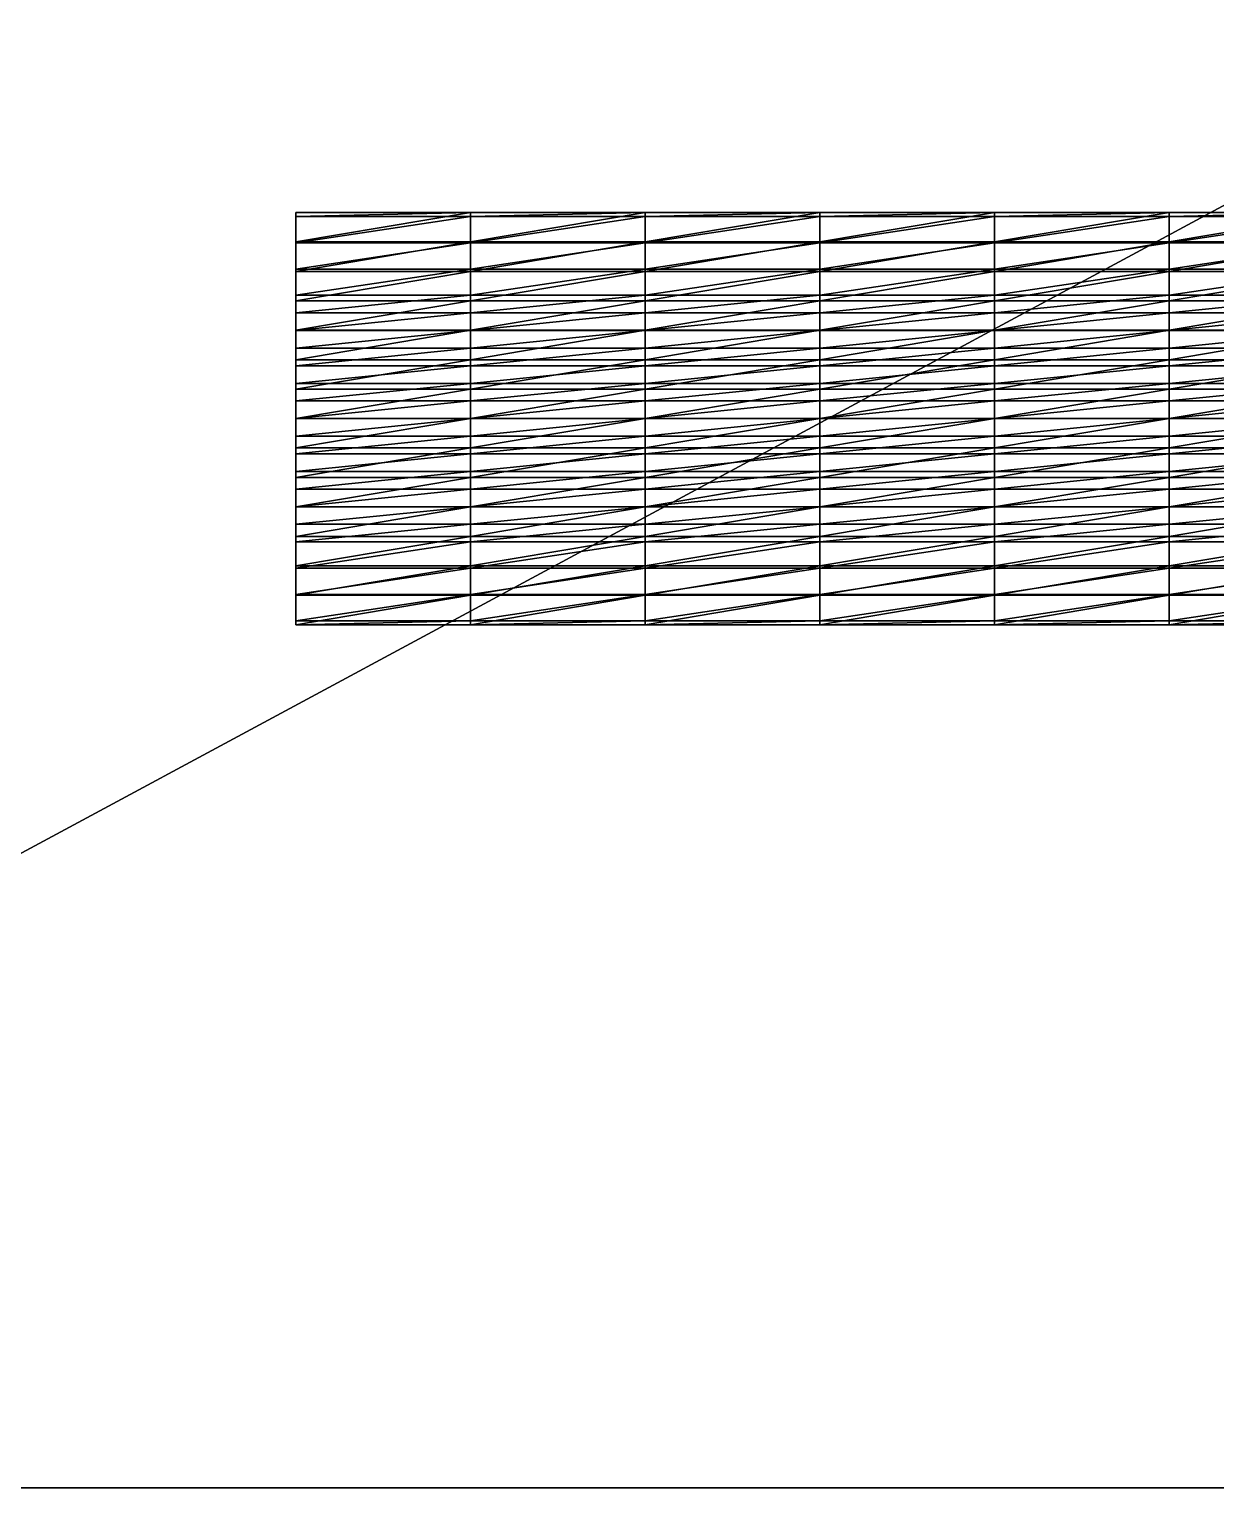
# Model space of a CAD drawing. Extents: x -214 to 134, y -156 to 187.
# Drawn here: x -125.2 to -36.9, y -93.1 to 15.5 of the extents above; entities that cross this region are included whole.
import ezdxf

# ---------------------------------------------------------------- set-up
doc = ezdxf.new("R2010")
doc.units = 0
doc.layers.get('0').update_dxf_attribs({"color": 73, "linetype": 'CONTINUOUS'})

msp = doc.modelspace()

# ---------------------------------------------------------------- meshes
at = {"color": 16}
mesh = msp.add_polyface(dxfattribs=at)
corners = [(-213.54, -93.11), (133.98, -93.11), (-213.54, 94.18), (133.98, 94.18), (-213.54, -93.11, -2.36), (133.98, -93.11, -2.36), (-213.54, 94.18, -2.36), (133.98, 94.18, -2.36)]
mesh.append_faces([[corners[k] for k in face] for face in [(2, 0, 3, 2), (1, 3, 0, 1), (5, 4, 7, 5), (6, 7, 4, 6), (1, 0, 5, 1), (4, 5, 0, 4), (3, 1, 7, 3), (5, 7, 1, 5), (2, 3, 6, 2), (7, 6, 3, 7), (0, 2, 4, 0), (6, 4, 2, 6)]], dxfattribs={"vtx1": -1, "vtx3": -1, "color": 16})
at = {"color": 236}
mesh = msp.add_polyface(dxfattribs=at)
corners = [(-105.38, -13.48), (-105.38, -11.29), (-92.38, -11.29), (-105.38, -9.1), (-92.38, -9.1), (-105.38, 1.86), (-105.38, -0.33), (-105.38, -0.59, 0.87), (-105.38, 1.56, 0.87), (-105.38, -2.52), (-105.38, -2.73, 0.87), (-105.38, -4.71), (-105.38, -4.88, 0.87), (-105.38, -6.9), (-105.38, -7.03, 0.87), (-105.38, -9.18, 0.87), (-105.38, -11.33, 0.87), (-105.38, -13.48, 0.87), (-105.38, -2.26, 1.75), (-105.38, -0.39, 1.75), (-105.38, -4.13, 1.75), (-105.38, -6, 1.75), (-105.38, -7.87, 1.75), (-105.38, -9.74, 1.75), (-105.38, -11.61, 1.75), (-105.38, -13.48, 1.75), (-105.38, -3.94, 2.62), (-105.38, -2.35, 2.62), (-105.38, -5.53, 2.62), (-105.38, -7.12, 2.62), (-105.38, -8.71, 2.62), (-105.38, -10.3, 2.62), (-105.38, -11.89, 2.62), (-105.38, -13.48, 2.62), (-105.38, -5.61, 3.5), (-105.38, -4.3, 3.5), (-105.38, -6.92, 3.5), (-105.38, -8.24, 3.5), (-105.38, -9.55, 3.5), (-105.38, -10.86, 3.5), (-105.38, -12.17, 3.5), (-105.38, -13.48, 3.5), (-105.38, -14.79, 3.5)]
mesh.append_faces([[corners[k] for k in face] for face in [(0, 1, 2, 0), (1, 3, 4, 1), (5, 6, 7, 5), (7, 8, 5, 7), (6, 9, 10, 6), (10, 7, 6, 10), (9, 11, 12, 9), (12, 10, 9, 12), (11, 13, 14, 11), (14, 12, 11, 14), (13, 3, 15, 13), (15, 14, 13, 15), (3, 1, 16, 3), (16, 15, 3, 16), (1, 0, 17, 1), (17, 16, 1, 17), (8, 7, 18, 8), (18, 19, 8, 18), (7, 10, 20, 7), (20, 18, 7, 20), (10, 12, 21, 10), (21, 20, 10, 21), (12, 14, 22, 12), (22, 21, 12, 22), (14, 15, 23, 14), (23, 22, 14, 23), (15, 16, 24, 15), (24, 23, 15, 24), (16, 17, 25, 16), (25, 24, 16, 25), (19, 18, 26, 19), (26, 27, 19, 26), (18, 20, 28, 18), (28, 26, 18, 28), (20, 21, 29, 20), (29, 28, 20, 29), (21, 22, 30, 21), (30, 29, 21, 30), (22, 23, 31, 22), (31, 30, 22, 31), (23, 24, 32, 23), (32, 31, 23, 32), (24, 25, 33, 24), (33, 32, 24, 33), (27, 26, 34, 27), (34, 35, 27, 34), (26, 28, 36, 26), (36, 34, 26, 36), (28, 29, 37, 28), (37, 36, 28, 37), (29, 30, 38, 29), (38, 37, 29, 38), (30, 31, 39, 30), (39, 38, 30, 39), (31, 32, 40, 31), (40, 39, 31, 40), (32, 33, 41, 32), (41, 40, 32, 41), (42, 41, 33, 42)]], dxfattribs={"vtx2": -1, "vtx3": -1, "color": 236})
mesh = msp.add_polyface(dxfattribs=at)
corners = [(-92.38, -11.29), (-92.38, -13.48), (-105.38, -13.48), (-79.38, -11.29), (-92.38, -9.1), (-105.38, -11.29), (-79.38, -9.1), (-105.38, -9.1), (-105.38, -6.9), (-92.38, -6.9), (-79.38, -6.9), (-105.38, -4.71), (-92.38, -4.71), (-79.38, -4.71), (-105.38, -2.52), (-92.38, -2.52), (-79.38, -2.52), (-105.38, -0.33), (-92.38, -0.33), (-79.38, -0.33), (-105.38, 1.86), (-92.38, 1.86), (-79.38, 1.86), (-92.38, -13.48, 3.5), (-105.38, -13.48, 3.5), (-105.38, -14.79, 3.5), (-79.38, -13.48, 3.5), (-92.38, -14.79, 3.5), (-92.38, -12.17, 3.5), (-105.38, -12.17, 3.5), (-79.38, -12.17, 3.5), (-92.38, -10.86, 3.5), (-105.38, -10.86, 3.5), (-79.38, -10.86, 3.5), (-92.38, -9.55, 3.5), (-105.38, -9.55, 3.5), (-79.38, -9.55, 3.5), (-92.38, -8.24, 3.5), (-105.38, -8.24, 3.5), (-79.38, -8.24, 3.5), (-92.38, -6.92, 3.5), (-105.38, -6.92, 3.5), (-79.38, -6.92, 3.5), (-92.38, -5.61, 3.5), (-105.38, -5.61, 3.5), (-79.38, -5.61, 3.5), (-92.38, -4.3, 3.5), (-105.38, -4.3, 3.5), (-79.38, -4.3, 3.5), (-92.38, 1.56, 0.87), (-79.38, 1.56, 0.87), (-105.38, 1.56, 0.87), (-105.38, -0.39, 1.75), (-92.38, -0.39, 1.75), (-105.38, -2.35, 2.62), (-92.38, -2.35, 2.62)]
mesh.append_faces([[corners[k] for k in face] for face in [(0, 1, 2, 0), (1, 0, 3, 1), (4, 0, 5, 4), (0, 4, 6, 0), (7, 8, 9, 7), (9, 4, 7, 9), (4, 9, 10, 4), (8, 11, 12, 8), (12, 9, 8, 12), (9, 12, 13, 9), (11, 14, 15, 11), (15, 12, 11, 15), (12, 15, 16, 12), (14, 17, 18, 14), (18, 15, 14, 18), (15, 18, 19, 15), (17, 20, 21, 17), (21, 18, 17, 21), (18, 21, 22, 18), (23, 24, 25, 23), (26, 23, 27, 26), (24, 23, 28, 24), (28, 29, 24, 28), (23, 26, 30, 23), (30, 28, 23, 30), (29, 28, 31, 29), (31, 32, 29, 31), (28, 30, 33, 28), (33, 31, 28, 33), (32, 31, 34, 32), (34, 35, 32, 34), (31, 33, 36, 31), (36, 34, 31, 36), (35, 34, 37, 35), (37, 38, 35, 37), (34, 36, 39, 34), (39, 37, 34, 39), (38, 37, 40, 38), (40, 41, 38, 40), (37, 39, 42, 37), (42, 40, 37, 42), (41, 40, 43, 41), (43, 44, 41, 43), (40, 42, 45, 40), (45, 43, 40, 45), (44, 43, 46, 44), (46, 47, 44, 46), (43, 45, 48, 43), (48, 46, 43, 48), (22, 21, 49, 22), (49, 50, 22, 49), (21, 20, 51, 21), (51, 49, 21, 51), (49, 51, 52, 49), (52, 53, 49, 52), (53, 52, 54, 53), (54, 55, 53, 54), (55, 54, 47, 55), (47, 46, 55, 47)]], dxfattribs={"vtx2": -1, "vtx3": -1, "color": 236})
mesh = msp.add_polyface(dxfattribs=at)
corners = [(-79.38, -11.29), (-79.38, -13.48), (-92.38, -13.48), (-66.38, -11.29), (-66.38, -13.48), (-53.38, -11.29), (-79.38, -9.1), (-92.38, -11.29), (-66.38, -9.1), (-53.38, -9.1), (-79.38, -6.9), (-92.38, -9.1), (-66.38, -6.9), (-53.38, -6.9), (-79.38, -4.71), (-92.38, -6.9), (-66.38, -4.71), (-53.38, -4.71), (-79.38, -2.52), (-92.38, -4.71), (-66.38, -2.52), (-53.38, -2.52), (-79.38, -0.33), (-92.38, -2.52), (-66.38, -0.33), (-53.38, -0.33), (-79.38, 1.86), (-92.38, -0.33), (-66.38, 1.86), (-53.38, 1.86), (-66.38, -12.17, 3.5), (-79.38, -12.17, 3.5), (-79.38, -13.48, 3.5), (-66.38, -10.86, 3.5), (-79.38, -10.86, 3.5), (-53.38, -12.17, 3.5), (-53.38, -10.86, 3.5), (-66.38, -9.55, 3.5), (-79.38, -9.55, 3.5), (-53.38, -9.55, 3.5), (-66.38, -8.24, 3.5), (-79.38, -8.24, 3.5), (-53.38, -8.24, 3.5), (-66.38, -6.92, 3.5), (-79.38, -6.92, 3.5), (-53.38, -6.92, 3.5), (-66.38, -5.61, 3.5), (-79.38, -5.61, 3.5), (-66.38, -4.3, 3.5), (-79.38, -4.3, 3.5), (-79.38, 1.56, 0.87), (-66.38, 1.56, 0.87), (-79.38, -0.39, 1.75), (-66.38, -0.39, 1.75), (-92.38, 1.56, 0.87), (-92.38, -0.39, 1.75), (-79.38, -2.35, 2.62), (-66.38, -2.35, 2.62), (-92.38, -2.35, 2.62), (-92.38, -4.3, 3.5)]
mesh.append_faces([[corners[k] for k in face] for face in [(0, 1, 2, 0), (1, 0, 3, 1), (3, 4, 1, 3), (4, 3, 5, 4), (6, 0, 7, 6), (0, 6, 8, 0), (8, 3, 0, 8), (3, 8, 9, 3), (10, 6, 11, 10), (6, 10, 12, 6), (12, 8, 6, 12), (8, 12, 13, 8), (14, 10, 15, 14), (10, 14, 16, 10), (16, 12, 10, 16), (12, 16, 17, 12), (18, 14, 19, 18), (14, 18, 20, 14), (20, 16, 14, 20), (16, 20, 21, 16), (22, 18, 23, 22), (18, 22, 24, 18), (24, 20, 18, 24), (20, 24, 25, 20), (26, 22, 27, 26), (22, 26, 28, 22), (28, 24, 22, 28), (24, 28, 29, 24), (30, 31, 32, 30), (31, 30, 33, 31), (33, 34, 31, 33), (30, 35, 36, 30), (34, 33, 37, 34), (37, 38, 34, 37), (33, 36, 39, 33), (38, 37, 40, 38), (40, 41, 38, 40), (37, 39, 42, 37), (41, 40, 43, 41), (43, 44, 41, 43), (40, 42, 45, 40), (44, 43, 46, 44), (46, 47, 44, 46), (47, 46, 48, 47), (48, 49, 47, 48), (28, 26, 50, 28), (50, 51, 28, 50), (51, 50, 52, 51), (52, 53, 51, 52), (50, 54, 55, 50), (55, 52, 50, 55), (53, 52, 56, 53), (56, 57, 53, 56), (52, 55, 58, 52), (58, 56, 52, 58), (57, 56, 49, 57), (49, 48, 57, 49), (56, 58, 59, 56), (59, 49, 56, 59)]], dxfattribs={"vtx2": -1, "vtx3": -1, "color": 236})
mesh = msp.add_polyface(dxfattribs=at)
corners = [(-53.38, -11.29), (-53.38, -13.48), (-66.38, -13.48), (-40.38, -11.29), (-40.38, -13.48), (-53.38, -9.1), (-66.38, -11.29), (-40.38, -9.1), (-53.38, -6.9), (-66.38, -9.1), (-40.38, -6.9), (-53.38, -4.71), (-66.38, -6.9), (-40.38, -4.71), (-53.38, -2.52), (-66.38, -4.71), (-40.38, -2.52), (-53.38, -0.33), (-66.38, -2.52), (-40.38, -0.33), (-53.38, 1.86), (-66.38, -0.33), (-40.38, 1.86), (-53.38, -12.17, 3.5), (-66.38, -12.17, 3.5), (-66.38, -13.48, 3.5), (-40.38, -12.17, 3.5), (-53.38, -13.48, 3.5), (-53.38, -10.86, 3.5), (-66.38, -10.86, 3.5), (-40.38, -10.86, 3.5), (-53.38, -9.55, 3.5), (-66.38, -9.55, 3.5), (-40.38, -9.55, 3.5), (-53.38, -8.24, 3.5), (-66.38, -8.24, 3.5), (-40.38, -8.24, 3.5), (-53.38, -6.92, 3.5), (-66.38, -6.92, 3.5), (-40.38, -6.92, 3.5), (-53.38, -5.61, 3.5), (-66.38, -5.61, 3.5), (-40.38, -5.61, 3.5), (-53.38, -4.3, 3.5), (-66.38, -4.3, 3.5), (-40.38, -4.3, 3.5), (-53.38, 1.56, 0.87), (-40.38, 1.56, 0.87), (-66.38, 1.86), (-66.38, 1.56, 0.87), (-53.38, -0.39, 1.75), (-40.38, -0.39, 1.75), (-66.38, -0.39, 1.75), (-53.38, -2.35, 2.62), (-40.38, -2.35, 2.62), (-66.38, -2.35, 2.62)]
mesh.append_faces([[corners[k] for k in face] for face in [(0, 1, 2, 0), (1, 0, 3, 1), (3, 4, 1, 3), (5, 0, 6, 5), (0, 5, 7, 0), (7, 3, 0, 7), (8, 5, 9, 8), (5, 8, 10, 5), (10, 7, 5, 10), (11, 8, 12, 11), (8, 11, 13, 8), (13, 10, 8, 13), (14, 11, 15, 14), (11, 14, 16, 11), (16, 13, 11, 16), (17, 14, 18, 17), (14, 17, 19, 14), (19, 16, 14, 19), (20, 17, 21, 20), (17, 20, 22, 17), (22, 19, 17, 22), (23, 24, 25, 23), (26, 23, 27, 26), (28, 29, 24, 28), (23, 26, 30, 23), (30, 28, 23, 30), (31, 32, 29, 31), (28, 30, 33, 28), (33, 31, 28, 33), (34, 35, 32, 34), (31, 33, 36, 31), (36, 34, 31, 36), (37, 38, 35, 37), (34, 36, 39, 34), (39, 37, 34, 39), (38, 37, 40, 38), (40, 41, 38, 40), (37, 39, 42, 37), (42, 40, 37, 42), (41, 40, 43, 41), (43, 44, 41, 43), (40, 42, 45, 40), (45, 43, 40, 45), (22, 20, 46, 22), (46, 47, 22, 46), (20, 48, 49, 20), (49, 46, 20, 49), (47, 46, 50, 47), (50, 51, 47, 50), (46, 49, 52, 46), (52, 50, 46, 52), (51, 50, 53, 51), (53, 54, 51, 53), (50, 52, 55, 50), (55, 53, 50, 55), (54, 53, 43, 54), (43, 45, 54, 43), (53, 55, 44, 53), (44, 43, 53, 44)]], dxfattribs={"vtx2": -1, "vtx3": -1, "color": 236})
mesh = msp.add_polyface(dxfattribs=at)
corners = [(-40.38, -13.48), (-40.38, -11.29), (-27.38, -11.29), (-27.38, -13.48), (-14.38, -11.29), (-40.38, -9.1), (-27.38, -9.1), (-14.38, -9.1), (-40.38, -6.9), (-27.38, -6.9), (-14.38, -6.9), (-40.38, -4.71), (-27.38, -4.71), (-14.38, -4.71), (-40.38, -2.52), (-27.38, -2.52), (-14.38, -2.52), (-40.38, -0.33), (-27.38, -0.33), (-14.38, -0.33), (-40.38, 1.86), (-27.38, 1.86), (-14.38, 1.86), (-27.38, -13.48, 3.5), (-40.38, -13.48, 3.5), (-40.38, -14.79, 3.5), (-14.38, -13.48, 3.5), (-27.38, -14.79, 3.5), (-27.38, -12.17, 3.5), (-40.38, -12.17, 3.5), (-14.38, -12.17, 3.5), (-27.38, -10.86, 3.5), (-40.38, -10.86, 3.5), (-14.38, -10.86, 3.5), (-27.38, -9.55, 3.5), (-40.38, -9.55, 3.5), (-14.38, -9.55, 3.5), (-27.38, -8.24, 3.5), (-40.38, -8.24, 3.5), (-14.38, -8.24, 3.5), (-27.38, -6.92, 3.5), (-40.38, -6.92, 3.5), (-14.38, -6.92, 3.5), (-27.38, -5.61, 3.5), (-40.38, -5.61, 3.5), (-14.38, -5.61, 3.5), (-27.38, -4.3, 3.5), (-40.38, -4.3, 3.5), (-14.38, -4.3, 3.5), (-40.38, 1.56, 0.87), (-27.38, 1.56, 0.87), (-40.38, -0.39, 1.75), (-27.38, -0.39, 1.75), (-40.38, -2.35, 2.62), (-27.38, -2.35, 2.62)]
mesh.append_faces([[corners[k] for k in face] for face in [(0, 1, 2, 0), (2, 3, 0, 2), (3, 2, 4, 3), (1, 5, 6, 1), (6, 2, 1, 6), (2, 6, 7, 2), (5, 8, 9, 5), (9, 6, 5, 9), (6, 9, 10, 6), (8, 11, 12, 8), (12, 9, 8, 12), (9, 12, 13, 9), (11, 14, 15, 11), (15, 12, 11, 15), (12, 15, 16, 12), (14, 17, 18, 14), (18, 15, 14, 18), (15, 18, 19, 15), (17, 20, 21, 17), (21, 18, 17, 21), (18, 21, 22, 18), (23, 24, 25, 23), (26, 23, 27, 26), (24, 23, 28, 24), (28, 29, 24, 28), (23, 26, 30, 23), (30, 28, 23, 30), (29, 28, 31, 29), (31, 32, 29, 31), (28, 30, 33, 28), (33, 31, 28, 33), (32, 31, 34, 32), (34, 35, 32, 34), (31, 33, 36, 31), (36, 34, 31, 36), (35, 34, 37, 35), (37, 38, 35, 37), (34, 36, 39, 34), (39, 37, 34, 39), (38, 37, 40, 38), (40, 41, 38, 40), (37, 39, 42, 37), (42, 40, 37, 42), (41, 40, 43, 41), (43, 44, 41, 43), (40, 42, 45, 40), (45, 43, 40, 45), (44, 43, 46, 44), (46, 47, 44, 46), (43, 45, 48, 43), (48, 46, 43, 48), (21, 20, 49, 21), (49, 50, 21, 49), (50, 49, 51, 50), (51, 52, 50, 51), (52, 51, 53, 52), (53, 54, 52, 53), (54, 53, 47, 54), (47, 46, 54, 47)]], dxfattribs={"vtx2": -1, "vtx3": -1, "color": 236})
mesh = msp.add_polyface(dxfattribs=at)
corners = [(-79.38, -26.63), (-79.38, -28.83), (-92.38, -28.83), (-66.38, -26.63), (-66.38, -28.83), (-53.38, -26.63), (-79.38, -24.44), (-92.38, -26.63), (-66.38, -24.44), (-53.38, -24.44), (-79.38, -22.25), (-92.38, -24.44), (-66.38, -22.25), (-53.38, -22.25), (-79.38, -20.06), (-92.38, -22.25), (-66.38, -20.06), (-53.38, -20.06), (-79.38, -17.87), (-92.38, -20.06), (-66.38, -17.87), (-53.38, -17.87), (-79.38, -15.67), (-92.38, -17.87), (-66.38, -15.67), (-53.38, -15.67), (-79.38, -13.48), (-92.38, -15.67), (-66.38, -13.48), (-53.38, -13.48), (-79.38, -22.66, 3.5), (-66.38, -22.66, 3.5), (-66.38, -21.35, 3.5), (-79.38, -21.35, 3.5), (-53.38, -22.66, 3.5), (-53.38, -21.35, 3.5), (-66.38, -20.04, 3.5), (-79.38, -20.04, 3.5), (-53.38, -20.04, 3.5), (-66.38, -18.73, 3.5), (-79.38, -18.73, 3.5), (-53.38, -18.73, 3.5), (-66.38, -17.42, 3.5), (-79.38, -17.42, 3.5), (-53.38, -17.42, 3.5), (-66.38, -16.1, 3.5), (-79.38, -16.1, 3.5), (-53.38, -16.1, 3.5), (-66.38, -14.79, 3.5), (-79.38, -14.79, 3.5), (-53.38, -14.79, 3.5), (-66.38, -13.48, 3.5), (-79.38, -13.48, 3.5), (-53.38, -13.48, 3.5), (-66.38, -12.17, 3.5), (-53.38, -12.17, 3.5), (-66.38, -28.53, 0.87), (-79.38, -28.53, 0.87), (-66.38, -26.57, 1.75), (-79.38, -26.57, 1.75), (-66.38, -24.62, 2.62), (-79.38, -24.62, 2.62)]
mesh.append_faces([[corners[k] for k in face] for face in [(0, 1, 2, 0), (1, 0, 3, 1), (3, 4, 1, 3), (4, 3, 5, 4), (6, 0, 7, 6), (0, 6, 8, 0), (8, 3, 0, 8), (3, 8, 9, 3), (10, 6, 11, 10), (6, 10, 12, 6), (12, 8, 6, 12), (8, 12, 13, 8), (14, 10, 15, 14), (10, 14, 16, 10), (16, 12, 10, 16), (12, 16, 17, 12), (18, 14, 19, 18), (14, 18, 20, 14), (20, 16, 14, 20), (16, 20, 21, 16), (22, 18, 23, 22), (18, 22, 24, 18), (24, 20, 18, 24), (20, 24, 25, 20), (26, 22, 27, 26), (22, 26, 28, 22), (28, 24, 22, 28), (24, 28, 29, 24), (30, 31, 32, 30), (32, 33, 30, 32), (31, 34, 35, 31), (33, 32, 36, 33), (36, 37, 33, 36), (32, 35, 38, 32), (37, 36, 39, 37), (39, 40, 37, 39), (36, 38, 41, 36), (40, 39, 42, 40), (42, 43, 40, 42), (39, 41, 44, 39), (43, 42, 45, 43), (45, 46, 43, 45), (42, 44, 47, 42), (46, 45, 48, 46), (48, 49, 46, 48), (45, 47, 50, 45), (49, 48, 51, 49), (51, 52, 49, 51), (48, 50, 53, 48), (52, 51, 54, 52), (51, 53, 55, 51), (1, 4, 56, 1), (56, 57, 1, 56), (57, 56, 58, 57), (58, 59, 57, 58), (59, 58, 60, 59), (60, 61, 59, 60), (61, 60, 31, 61), (31, 30, 61, 31)]], dxfattribs={"vtx2": -1, "vtx3": -1, "color": 236})
mesh = msp.add_polyface(dxfattribs=at)
corners = [(-53.38, -26.63), (-53.38, -28.83), (-66.38, -28.83), (-40.38, -26.63), (-40.38, -28.83), (-53.38, -24.44), (-66.38, -26.63), (-40.38, -24.44), (-53.38, -22.25), (-66.38, -24.44), (-40.38, -22.25), (-53.38, -20.06), (-66.38, -22.25), (-40.38, -20.06), (-53.38, -17.87), (-66.38, -20.06), (-40.38, -17.87), (-53.38, -15.67), (-66.38, -17.87), (-40.38, -15.67), (-53.38, -13.48), (-66.38, -15.67), (-40.38, -13.48), (-53.38, -21.35, 3.5), (-66.38, -21.35, 3.5), (-66.38, -22.66, 3.5), (-53.38, -22.66, 3.5), (-40.38, -22.66, 3.5), (-40.38, -21.35, 3.5), (-53.38, -20.04, 3.5), (-66.38, -20.04, 3.5), (-40.38, -20.04, 3.5), (-53.38, -18.73, 3.5), (-66.38, -18.73, 3.5), (-40.38, -18.73, 3.5), (-53.38, -17.42, 3.5), (-66.38, -17.42, 3.5), (-40.38, -17.42, 3.5), (-53.38, -16.1, 3.5), (-66.38, -16.1, 3.5), (-40.38, -16.1, 3.5), (-53.38, -14.79, 3.5), (-66.38, -14.79, 3.5), (-40.38, -14.79, 3.5), (-53.38, -13.48, 3.5), (-66.38, -13.48, 3.5), (-40.38, -13.48, 3.5), (-40.38, -12.17, 3.5), (-53.38, -28.53, 0.87), (-66.38, -28.53, 0.87), (-40.38, -28.53, 0.87), (-53.38, -26.57, 1.75), (-66.38, -26.57, 1.75), (-40.38, -26.57, 1.75), (-53.38, -24.62, 2.62), (-66.38, -24.62, 2.62), (-40.38, -24.62, 2.62)]
mesh.append_faces([[corners[k] for k in face] for face in [(0, 1, 2, 0), (1, 0, 3, 1), (3, 4, 1, 3), (5, 0, 6, 5), (0, 5, 7, 0), (7, 3, 0, 7), (8, 5, 9, 8), (5, 8, 10, 5), (10, 7, 5, 10), (11, 8, 12, 11), (8, 11, 13, 8), (13, 10, 8, 13), (14, 11, 15, 14), (11, 14, 16, 11), (16, 13, 11, 16), (17, 14, 18, 17), (14, 17, 19, 14), (19, 16, 14, 19), (20, 17, 21, 20), (17, 20, 22, 17), (22, 19, 17, 22), (23, 24, 25, 23), (26, 27, 28, 26), (28, 23, 26, 28), (29, 30, 24, 29), (23, 28, 31, 23), (31, 29, 23, 31), (32, 33, 30, 32), (29, 31, 34, 29), (34, 32, 29, 34), (35, 36, 33, 35), (32, 34, 37, 32), (37, 35, 32, 37), (38, 39, 36, 38), (35, 37, 40, 35), (40, 38, 35, 40), (41, 42, 39, 41), (38, 40, 43, 38), (43, 41, 38, 43), (44, 45, 42, 44), (41, 43, 46, 41), (46, 44, 41, 46), (44, 46, 47, 44), (2, 1, 48, 2), (48, 49, 2, 48), (1, 4, 50, 1), (50, 48, 1, 50), (49, 48, 51, 49), (51, 52, 49, 51), (48, 50, 53, 48), (53, 51, 48, 53), (52, 51, 54, 52), (54, 55, 52, 54), (51, 53, 56, 51), (56, 54, 51, 56), (55, 54, 26, 55), (26, 25, 55, 26), (54, 56, 27, 54), (27, 26, 54, 27)]], dxfattribs={"vtx2": -1, "vtx3": -1, "color": 236})
mesh = msp.add_polyface(dxfattribs=at)
corners = [(-105.38, -28.83), (-105.38, -26.63), (-92.38, -26.63), (-105.38, -24.44), (-92.38, -24.44), (-105.38, -22.25), (-92.38, -22.25), (-105.38, -20.06), (-92.38, -20.06), (-105.38, -13.48), (-105.38, -15.67), (-105.38, -15.63, 0.87), (-105.38, -13.48, 0.87), (-105.38, -17.87), (-105.38, -17.78, 0.87), (-105.38, -19.93, 0.87), (-105.38, -22.08, 0.87), (-105.38, -24.23, 0.87), (-105.38, -26.38, 0.87), (-105.38, -28.53, 0.87), (-105.38, -15.35, 1.75), (-105.38, -13.48, 1.75), (-105.38, -17.22, 1.75), (-105.38, -19.09, 1.75), (-105.38, -20.96, 1.75), (-105.38, -22.83, 1.75), (-105.38, -24.7, 1.75), (-105.38, -26.57, 1.75), (-105.38, -15.07, 2.62), (-105.38, -13.48, 2.62), (-105.38, -16.66, 2.62), (-105.38, -18.25, 2.62), (-105.38, -19.84, 2.62), (-105.38, -21.43, 2.62), (-105.38, -23.03, 2.62), (-105.38, -24.62, 2.62), (-105.38, -14.79, 3.5), (-105.38, -16.1, 3.5), (-105.38, -17.42, 3.5), (-105.38, -18.73, 3.5), (-105.38, -20.04, 3.5), (-105.38, -21.35, 3.5), (-105.38, -22.66, 3.5)]
mesh.append_faces([[corners[k] for k in face] for face in [(0, 1, 2, 0), (1, 3, 4, 1), (3, 5, 6, 3), (5, 7, 8, 5), (9, 10, 11, 9), (11, 12, 9, 11), (10, 13, 14, 10), (14, 11, 10, 14), (13, 7, 15, 13), (15, 14, 13, 15), (7, 5, 16, 7), (16, 15, 7, 16), (5, 3, 17, 5), (17, 16, 5, 17), (3, 1, 18, 3), (18, 17, 3, 18), (1, 0, 19, 1), (19, 18, 1, 19), (12, 11, 20, 12), (20, 21, 12, 20), (11, 14, 22, 11), (22, 20, 11, 22), (14, 15, 23, 14), (23, 22, 14, 23), (15, 16, 24, 15), (24, 23, 15, 24), (16, 17, 25, 16), (25, 24, 16, 25), (17, 18, 26, 17), (26, 25, 17, 26), (18, 19, 27, 18), (27, 26, 18, 27), (21, 20, 28, 21), (28, 29, 21, 28), (20, 22, 30, 20), (30, 28, 20, 30), (22, 23, 31, 22), (31, 30, 22, 31), (23, 24, 32, 23), (32, 31, 23, 32), (24, 25, 33, 24), (33, 32, 24, 33), (25, 26, 34, 25), (34, 33, 25, 34), (26, 27, 35, 26), (35, 34, 26, 35), (29, 28, 36, 29), (28, 30, 37, 28), (37, 36, 28, 37), (30, 31, 38, 30), (38, 37, 30, 38), (31, 32, 39, 31), (39, 38, 31, 39), (32, 33, 40, 32), (40, 39, 32, 40), (33, 34, 41, 33), (41, 40, 33, 41), (34, 35, 42, 34), (42, 41, 34, 42)]], dxfattribs={"vtx2": -1, "vtx3": -1, "color": 236})
mesh = msp.add_polyface(dxfattribs=at)
corners = [(-92.38, -26.63), (-92.38, -28.83), (-105.38, -28.83), (-79.38, -26.63), (-92.38, -24.44), (-105.38, -26.63), (-79.38, -24.44), (-92.38, -22.25), (-105.38, -24.44), (-79.38, -22.25), (-92.38, -20.06), (-105.38, -22.25), (-79.38, -20.06), (-105.38, -20.06), (-105.38, -17.87), (-92.38, -17.87), (-79.38, -17.87), (-105.38, -15.67), (-92.38, -15.67), (-79.38, -15.67), (-105.38, -13.48), (-92.38, -13.48), (-79.38, -13.48), (-105.38, -22.66, 3.5), (-92.38, -22.66, 3.5), (-92.38, -21.35, 3.5), (-105.38, -21.35, 3.5), (-79.38, -22.66, 3.5), (-79.38, -21.35, 3.5), (-92.38, -20.04, 3.5), (-105.38, -20.04, 3.5), (-79.38, -20.04, 3.5), (-92.38, -18.73, 3.5), (-105.38, -18.73, 3.5), (-79.38, -18.73, 3.5), (-92.38, -17.42, 3.5), (-105.38, -17.42, 3.5), (-79.38, -17.42, 3.5), (-92.38, -16.1, 3.5), (-105.38, -16.1, 3.5), (-79.38, -16.1, 3.5), (-92.38, -14.79, 3.5), (-105.38, -14.79, 3.5), (-79.38, -14.79, 3.5), (-92.38, -13.48, 3.5), (-79.38, -13.48, 3.5), (-92.38, -28.53, 0.87), (-105.38, -28.53, 0.87), (-79.38, -28.83), (-79.38, -28.53, 0.87), (-92.38, -26.57, 1.75), (-105.38, -26.57, 1.75), (-79.38, -26.57, 1.75), (-92.38, -24.62, 2.62), (-105.38, -24.62, 2.62), (-79.38, -24.62, 2.62)]
mesh.append_faces([[corners[k] for k in face] for face in [(0, 1, 2, 0), (1, 0, 3, 1), (4, 0, 5, 4), (0, 4, 6, 0), (7, 4, 8, 7), (4, 7, 9, 4), (10, 7, 11, 10), (7, 10, 12, 7), (13, 14, 15, 13), (15, 10, 13, 15), (10, 15, 16, 10), (14, 17, 18, 14), (18, 15, 14, 18), (15, 18, 19, 15), (17, 20, 21, 17), (21, 18, 17, 21), (18, 21, 22, 18), (23, 24, 25, 23), (25, 26, 23, 25), (24, 27, 28, 24), (28, 25, 24, 28), (26, 25, 29, 26), (29, 30, 26, 29), (25, 28, 31, 25), (31, 29, 25, 31), (30, 29, 32, 30), (32, 33, 30, 32), (29, 31, 34, 29), (34, 32, 29, 34), (33, 32, 35, 33), (35, 36, 33, 35), (32, 34, 37, 32), (37, 35, 32, 37), (36, 35, 38, 36), (38, 39, 36, 38), (35, 37, 40, 35), (40, 38, 35, 40), (39, 38, 41, 39), (41, 42, 39, 41), (38, 40, 43, 38), (43, 41, 38, 43), (42, 41, 44, 42), (41, 43, 45, 41), (2, 1, 46, 2), (46, 47, 2, 46), (1, 48, 49, 1), (49, 46, 1, 49), (47, 46, 50, 47), (50, 51, 47, 50), (46, 49, 52, 46), (52, 50, 46, 52), (51, 50, 53, 51), (53, 54, 51, 53), (50, 52, 55, 50), (55, 53, 50, 55), (54, 53, 24, 54), (24, 23, 54, 24), (53, 55, 27, 53), (27, 24, 53, 27)]], dxfattribs={"vtx2": -1, "vtx3": -1, "color": 236})
mesh = msp.add_polyface(dxfattribs=at)
corners = [(-40.38, -28.83), (-40.38, -26.63), (-27.38, -26.63), (-27.38, -28.83), (-14.38, -26.63), (-40.38, -24.44), (-27.38, -24.44), (-14.38, -24.44), (-40.38, -22.25), (-27.38, -22.25), (-14.38, -22.25), (-40.38, -20.06), (-27.38, -20.06), (-14.38, -20.06), (-40.38, -17.87), (-27.38, -17.87), (-14.38, -17.87), (-40.38, -15.67), (-27.38, -15.67), (-14.38, -15.67), (-40.38, -13.48), (-27.38, -13.48), (-14.38, -13.48), (-40.38, -22.66, 3.5), (-27.38, -22.66, 3.5), (-27.38, -21.35, 3.5), (-40.38, -21.35, 3.5), (-14.38, -22.66, 3.5), (-14.38, -21.35, 3.5), (-27.38, -20.04, 3.5), (-40.38, -20.04, 3.5), (-14.38, -20.04, 3.5), (-27.38, -18.73, 3.5), (-40.38, -18.73, 3.5), (-14.38, -18.73, 3.5), (-27.38, -17.42, 3.5), (-40.38, -17.42, 3.5), (-14.38, -17.42, 3.5), (-27.38, -16.1, 3.5), (-40.38, -16.1, 3.5), (-14.38, -16.1, 3.5), (-27.38, -14.79, 3.5), (-40.38, -14.79, 3.5), (-14.38, -14.79, 3.5), (-27.38, -13.48, 3.5), (-14.38, -13.48, 3.5), (-27.38, -28.53, 0.87), (-40.38, -28.53, 0.87), (-14.38, -28.83), (-14.38, -28.53, 0.87), (-27.38, -26.57, 1.75), (-40.38, -26.57, 1.75), (-14.38, -26.57, 1.75), (-27.38, -24.62, 2.62), (-40.38, -24.62, 2.62)]
mesh.append_faces([[corners[k] for k in face] for face in [(0, 1, 2, 0), (2, 3, 0, 2), (3, 2, 4, 3), (1, 5, 6, 1), (6, 2, 1, 6), (2, 6, 7, 2), (5, 8, 9, 5), (9, 6, 5, 9), (6, 9, 10, 6), (8, 11, 12, 8), (12, 9, 8, 12), (9, 12, 13, 9), (11, 14, 15, 11), (15, 12, 11, 15), (12, 15, 16, 12), (14, 17, 18, 14), (18, 15, 14, 18), (15, 18, 19, 15), (17, 20, 21, 17), (21, 18, 17, 21), (18, 21, 22, 18), (23, 24, 25, 23), (25, 26, 23, 25), (24, 27, 28, 24), (28, 25, 24, 28), (26, 25, 29, 26), (29, 30, 26, 29), (25, 28, 31, 25), (31, 29, 25, 31), (30, 29, 32, 30), (32, 33, 30, 32), (29, 31, 34, 29), (34, 32, 29, 34), (33, 32, 35, 33), (35, 36, 33, 35), (32, 34, 37, 32), (37, 35, 32, 37), (36, 35, 38, 36), (38, 39, 36, 38), (35, 37, 40, 35), (40, 38, 35, 40), (39, 38, 41, 39), (41, 42, 39, 41), (38, 40, 43, 38), (43, 41, 38, 43), (42, 41, 44, 42), (41, 43, 45, 41), (0, 3, 46, 0), (46, 47, 0, 46), (3, 48, 49, 3), (49, 46, 3, 49), (47, 46, 50, 47), (50, 51, 47, 50), (46, 49, 52, 46), (52, 50, 46, 52), (51, 50, 53, 51), (53, 54, 51, 53), (54, 53, 24, 54), (24, 23, 54, 24)]], dxfattribs={"vtx2": -1, "vtx3": -1, "color": 236})

doc.saveas('drawing.dxf')
